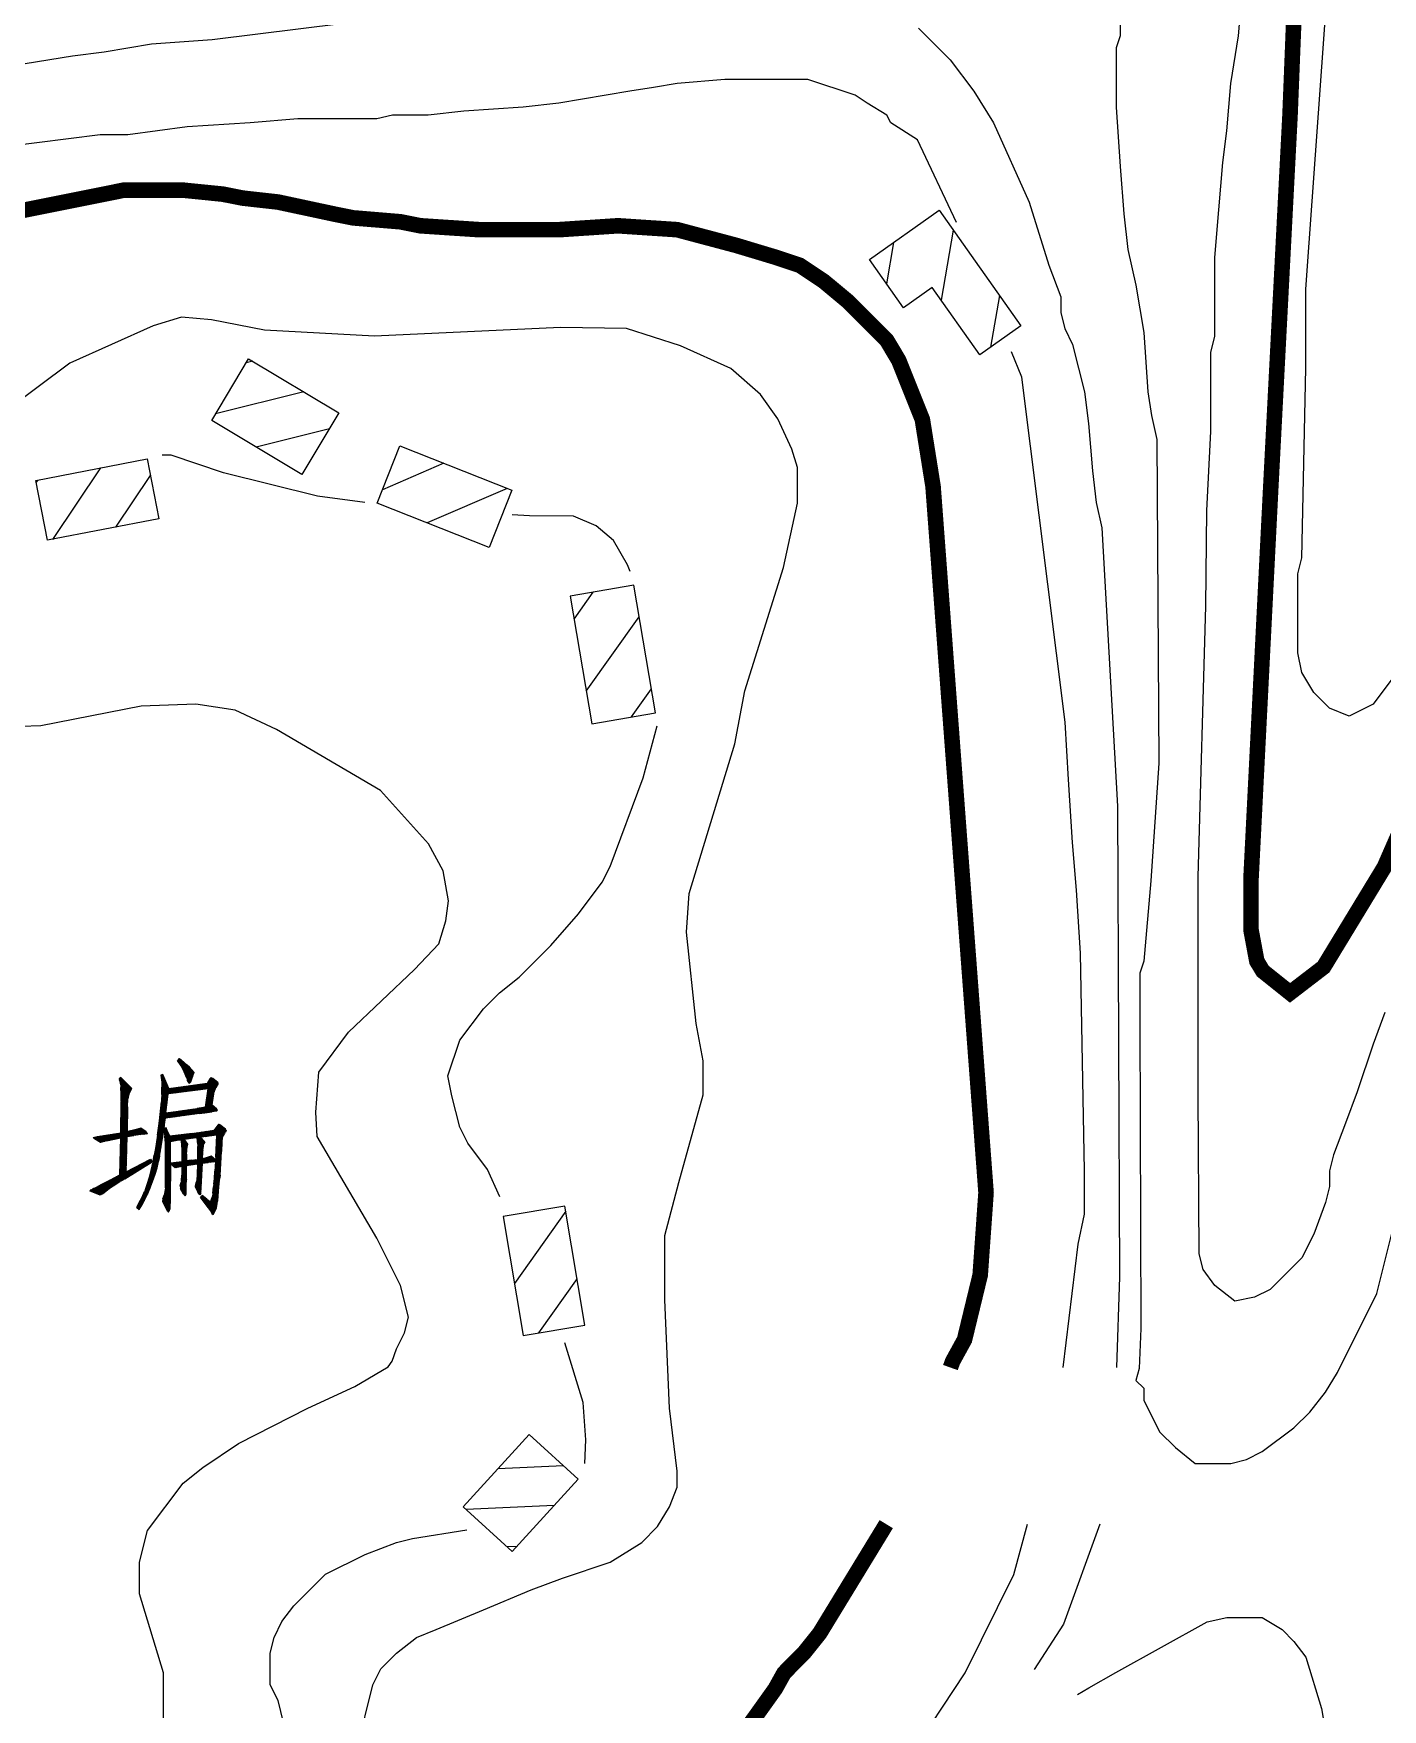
# Model space of a CAD drawing. Extents: x 35515948 to 35520624, y 3302916 to 3308279.
# Drawn here: x 35517574.6 to 35517791.3, y 3306438.7 to 3306707.8 of the extents above; entities that cross this region are included whole.
import ezdxf

# ---------------------------------------------------------------- set-up
doc = ezdxf.new("R2010")
doc.units = 0
doc.header["$LTSCALE"] = 10000
doc.header["$MEASUREMENT"] = 0
doc.layers.get('0').update_dxf_attribs({"linetype": 'CONTINUOUS'})
for name, color, linetype in [('2113', 7, 'CONTINUOUS'), ('8111', 34, 'CONTINUOUS'), ('8112', 34, 'CONTINUOUS')]:
    doc.layers.add(name, color=color, linetype=linetype)

# ---------------------------------------------------------------- blocks, each defined once
blk = doc.blocks.new('A')
at = {"color": 7}
for p, q in [((2.87, 14.27), (3.2, 14.64)), ((3.54, 13.21), (2.87, 14.27)), ((3.2, 14.64), (3.58, 14.32)), ((4.11, 12.08), (3.54, 13.21)), ((4.68, 13.34), (3.58, 14.32)), ((5.12, 12.97), (4.68, 13.34)), ((5.12, 12.97), (5.15, 12.96)), ((5.94, 12.04), (5.15, 12.96)), ((-7.91, 11.02), (-8.2, 10.76)), ((-8.2, 10.76), (-7.92, 9.42)), ((-5.83, 8.95), (-7.91, 11.02)), ((0.09, 11.62), (-0.29, 11.47)), ((-0.29, 11.47), (-0.15, 10.19)), ((-0.15, 10.19), (-0.11, 9.2)), ((1.23, 8.94), (0.09, 11.62)), ((1.23, 8.94), (8.51, 9.93)), ((4.61, 10.87), (4.11, 12.08)), ((4.61, 10.87), (4.76, 10.44)), ((4.88, 10.17), (4.76, 10.44)), ((4.88, 10.17), (5.12, 9.93)), ((5.4, 10.2), (5.89, 11.74)), ((5.94, 12.04), (5.89, 11.74)), ((8.51, 9.93), (9.05, 10.84)), ((9.05, 10.84), (9.26, 11.01)), ((9.26, 11.01), (9.52, 10.84)), ((10.49, 10.05), (9.52, 10.84)), ((10.58, 9.87), (10.13, 9.14)), ((10.58, 9.87), (10.49, 10.05)), ((-7.92, 9.42), (-7.88, 9.12)), ((-7.85, 7.9), (-7.88, 9.12)), ((-7.88, 0.52), (-7.82, 6.38)), ((-7.82, 6.56), (-7.85, 7.9)), ((-7.82, 6.56), (-7.82, 6.38)), ((-6.64, 5.47), (-6.57, 7)), ((-6.4, 7.86), (-6.57, 7)), ((-6.4, 7.86), (-5.83, 8.95)), ((-0.57, 2.78), (-0.21, 6.43)), ((-0.2, 6.6), (-0.21, 6.43)), ((-0.14, 7.81), (-0.2, 6.6)), ((-0.14, 7.81), (-0.11, 9.2)), ((0.66, 4.32), (1.05, 7.91)), ((8.69, 8.9), (1.05, 7.91)), ((8.18, 5.43), (8.69, 8.9)), ((9.55, 7.09), (9.38, 5.83)), ((9.68, 7.91), (9.55, 7.09)), ((9.68, 7.91), (10.13, 9.14)), ((-6.64, 5.47), (-6.7, 0.77)), ((0.46, 2.65), (0.54, 3.3)), ((6.97, 4.2), (0.54, 3.3)), ((0.66, 4.32), (2.08, 4.5)), ((2.08, 4.5), (6.6, 5.16)), ((8.18, 5.43), (6.6, 5.16)), ((6.97, 4.2), (8.04, 4.35)), ((8.04, 4.35), (9.38, 4.53)), ((10.29, 5.04), (9.38, 5.83)), ((10.17, 4.62), (9.38, 4.53)), ((10.37, 4.86), (10.17, 4.62)), ((10.29, 5.04), (10.37, 4.86)), ((-12.31, -0.17), (-7.88, 0.52)), ((-6.7, 0.77), (-6.55, 0.8)), ((-6.7, -0.19), (-5.45, 0.01)), ((-5, 1.17), (-6.55, 0.8)), ((-4.59, 0.13), (-5.45, 0.01)), ((-4.11, 1.43), (-5, 1.17)), ((-2.91, 0.32), (-4.59, 0.13)), ((-3.15, 0.77), (-4.11, 1.43)), ((-3.15, 0.77), (-3.15, 0.77)), ((-2.85, 0.4), (-3.15, 0.77)), ((-2.85, 0.4), (-2.91, 0.32)), ((-0.94, 0.09), (-1.13, -1.2)), ((-0.94, 0.09), (-0.75, 1.41)), ((-0.75, 1.41), (-0.57, 2.78)), ((-0.54, -3.86), (0.24, 0.97)), ((0.24, 0.97), (0.43, -0.07)), ((0.3, 1.39), (0.46, 2.65)), ((0.7, 1.48), (0.3, 1.39)), ((0.88, 0.97), (0.7, 1.48)), ((1.42, -0.11), (0.88, 0.97)), ((5.63, 0.42), (1.42, -0.11)), ((5.63, 0.42), (9.89, 1.07)), ((10.29, 0.12), (8.38, -0.15)), ((9.89, 1.07), (10.53, 1.96)), ((10.1, -4.1), (10.29, 0.12)), ((10.53, 1.96), (10.76, 2.15)), ((10.76, 2.15), (10.88, 2.06)), ((11.97, 1.25), (10.88, 2.06)), ((11.34, -0.41), (11.79, 0.49)), ((12.09, 0.97), (11.97, 1.25)), ((12.09, 0.97), (11.97, 0.67)), ((-13.15, -0.38), (-12.31, -0.17)), ((-12.92, -0.62), (-13.15, -0.38)), ((-11.77, -1.31), (-12.92, -0.62)), ((-10.63, -1.01), (-11.77, -1.31)), ((-10.63, -1.01), (-7.88, -0.41)), ((-8.06, -7.43), (-7.88, -0.41)), ((-6.86, -6.86), (-6.7, -0.19)), ((-1.33, -2.46), (-1.55, -3.68)), ((-1.13, -1.2), (-1.33, -2.46)), ((0.54, -1.41), (0.43, -0.07)), ((0.54, -9.86), (0.54, -1.41)), ((5.81, -0.48), (4.19, -0.72)), ((4.82, -1.62), (4.19, -0.72)), ((4.55, -3.53), (4.67, -2.04)), ((4.67, -2.04), (4.82, -1.62)), ((6.58, -0.39), (5.81, -0.48)), ((6.71, -1.61), (6.58, -0.39)), ((6.71, -1.61), (6.7, -2.05)), ((6.7, -4.49), (6.7, -2.05)), ((8.38, -0.15), (7.23, -0.29)), ((8.06, -1.14), (7.23, -0.29)), ((7.6, -3.07), (7.51, -4.37)), ((7.63, -2.8), (7.6, -3.07)), ((7.63, -2.8), (7.87, -1.51)), ((8.06, -1.14), (7.87, -1.51)), ((10.92, -7.47), (11.16, -2.98)), ((11.24, -1.16), (11.16, -2.98)), ((11.34, -0.41), (11.24, -1.16)), ((11.34, -0.41), (11.34, -0.41)), ((-7.16, -8.2), (-1.97, -4.96)), ((-6.86, -6.86), (-2.28, -4.47)), ((-2.28, -4.47), (-1.97, -4.96)), ((-2.14, -6.58), (-1.83, -5.21)), ((-1.77, -4.87), (-1.83, -5.21)), ((-1.77, -4.87), (-1.55, -3.68)), ((-1.39, -7.28), (-1.03, -6.07)), ((-1.03, -6.07), (-0.74, -4.84)), ((-0.54, -3.86), (-0.74, -4.84)), ((1.51, -11.94), (1.57, -5.4)), ((2.41, -6.11), (1.57, -5.4)), ((3.65, -5.85), (2.41, -6.11)), ((3.65, -5.85), (3.64, -7.52)), ((4.55, -3.53), (4.53, -4.79)), ((5.42, -4.65), (4.53, -4.79)), ((5.78, -5.51), (4.53, -5.7)), ((4.55, -8.29), (4.53, -5.7)), ((5.42, -4.65), (6.7, -4.49)), ((6.66, -5.4), (5.78, -5.51)), ((6.66, -5.4), (6.58, -7.38)), ((7.29, -10.89), (7.57, -5.24)), ((8.08, -4.24), (7.51, -4.37)), ((7.57, -5.24), (8.66, -5.09)), ((9.26, -3.88), (8.08, -4.24)), ((9.26, -5.03), (8.66, -5.09)), ((10.07, -4.58), (9.26, -3.88)), ((10.04, -4.97), (9.26, -5.03)), ((10.04, -4.97), (9.94, -6.71)), ((10.1, -4.1), (10.07, -4.58)), ((-12.51, -9.75), (-11.49, -9.21)), ((-11.49, -9.21), (-10.01, -8.45)), ((-10.11, -10.03), (-9.35, -9.5)), ((-10.01, -8.45), (-8.06, -7.43)), ((-9.35, -9.5), (-8.06, -8.71)), ((-7.69, -8.49), (-8.06, -8.71)), ((-7.69, -8.49), (-7.45, -8.37)), ((-7.16, -8.2), (-7.45, -8.37)), ((-3.25, -10.19), (-2.85, -9.07)), ((-2.85, -9.07), (-2.48, -7.87)), ((-2.48, -7.87), (-2.14, -6.58)), ((-2.26, -9.73), (-1.8, -8.51)), ((-1.8, -8.51), (-1.39, -7.28)), ((3.38, -9.43), (3.59, -8.68)), ((3.38, -9.43), (3.4, -10.07)), ((3.59, -8.55), (3.64, -7.52)), ((3.59, -8.55), (3.59, -8.68)), ((4.49, -11.06), (4.5, -9.3)), ((4.5, -9.3), (4.55, -8.36)), ((4.55, -8.29), (4.55, -8.36)), ((6.24, -9.23), (6.21, -9.65)), ((6.52, -8.48), (6.24, -9.23)), ((6.53, -8.36), (6.52, -8.48)), ((6.58, -7.38), (6.53, -8.36)), ((9.75, -9.17), (9.68, -9.71)), ((9.75, -9.17), (9.85, -8.12)), ((9.85, -8.12), (9.94, -6.71)), ((10.63, -10.44), (10.76, -8.99)), ((10.76, -8.99), (10.87, -7.98)), ((10.92, -7.47), (10.87, -7.98)), ((-13.79, -10.43), (-13.27, -10.12)), ((-13.79, -10.43), (-13.69, -10.55)), ((-11.83, -11.26), (-13.69, -10.55)), ((-13.18, -10.09), (-13.27, -10.12)), ((-13.07, -10.03), (-13.18, -10.09)), ((-13.07, -10.03), (-12.51, -9.75)), ((-11.4, -11), (-11.83, -11.26)), ((-11.4, -11), (-10.38, -10.21)), ((-10.38, -10.21), (-10.11, -10.03)), ((-4.47, -12.82), (-3.87, -11.64)), ((-3.91, -13.15), (-3.28, -11.97)), ((-3.87, -11.64), (-3.41, -10.59)), ((-3.25, -10.19), (-3.41, -10.59)), ((-3.28, -11.97), (-2.77, -10.95)), ((-2.77, -10.95), (-2.26, -9.73)), ((0.06, -12), (0.03, -12.51)), ((0.03, -12.51), (0.24, -12.94)), ((0.06, -12), (0.36, -11.18)), ((0.37, -11.1), (0.36, -11.18)), ((0.54, -9.86), (0.37, -11.1)), ((1.45, -13.9), (1.51, -11.94)), ((4.01, -11.12), (3.4, -10.07)), ((4.01, -11.12), (4.29, -11.42)), ((4.29, -11.42), (4.49, -11.06)), ((6.21, -9.65), (6.72, -10.73)), ((7.09, -11.22), (6.72, -10.73)), ((7.29, -10.89), (7.09, -11.22)), ((7.51, -11.36), (7.21, -11.67)), ((7.91, -12.59), (7.21, -11.67)), ((8.39, -12.04), (7.51, -11.36)), ((8.7, -13.67), (7.91, -12.59)), ((8.39, -12.04), (9.08, -12.54)), ((9.08, -12.54), (9.46, -11.52)), ((9.57, -10.89), (9.46, -11.52)), ((9.57, -10.89), (9.68, -9.71)), ((10.23, -13.65), (10.45, -12.4)), ((10.47, -12.33), (10.45, -12.4)), ((10.47, -12.33), (10.63, -10.44)), ((-4.89, -13.59), (-4.47, -12.82)), ((-4.89, -13.59), (-4.43, -13.99)), ((-4.43, -13.99), (-3.91, -13.15)), ((1.03, -14.38), (0.24, -12.94)), ((1.03, -14.38), (1.15, -14.48)), ((1.15, -14.48), (1.45, -13.9)), ((9.08, -14.2), (8.7, -13.67)), ((9.08, -14.2), (9.38, -14.75)), ((9.38, -14.75), (9.62, -14.95)), ((9.62, -14.95), (10.11, -14.02)), ((10.11, -14.02), (10.23, -13.65))]:
    blk.add_line(p, q, dxfattribs=at)
at = {"ltscale": 0.005}
for p, q in [((2.89, 14.23), (3.25, 14.6)), ((2.97, 14.1), (3.37, 14.5)), ((3.05, 13.98), (3.48, 14.41)), ((3.13, 13.85), (3.59, 14.31)), ((3.21, 13.72), (3.7, 14.21)), ((3.29, 13.59), (3.81, 14.11)), ((3.37, 13.47), (3.92, 14.02)), ((3.45, 13.34), (4.03, 13.92)), ((3.53, 13.21), (4.14, 13.82)), ((3.6, 13.07), (4.25, 13.72)), ((3.67, 12.93), (4.36, 13.62)), ((3.74, 12.8), (4.47, 13.53)), ((3.81, 12.66), (4.58, 13.43)), ((3.88, 12.52), (4.69, 13.33)), ((3.95, 12.38), (4.81, 13.24)), ((4.02, 12.24), (4.92, 13.14)), ((4.09, 12.11), (5.03, 13.05)), ((4.16, 11.96), (5.15, 12.95)), ((4.22, 11.81), (5.25, 12.84)), ((4.28, 11.67), (5.34, 12.73)), ((-8.18, 10.65), (-7.86, 10.97)), ((-8.14, 10.48), (-7.75, 10.87)), ((-8.11, 10.3), (-7.65, 10.76)), ((-8.07, 10.13), (-7.54, 10.66)), ((-8.03, 9.96), (-7.44, 10.56)), ((-8, 9.79), (-7.34, 10.45)), ((-7.96, 9.62), (-7.23, 10.35)), ((-7.92, 9.45), (-7.13, 10.24)), ((-7.9, 9.26), (-7.02, 10.14)), ((-7.88, 9.07), (-6.92, 10.04)), ((-7.88, 8.87), (-6.82, 9.93)), ((-7.87, 8.67), (-6.71, 9.83)), ((-7.86, 8.47), (-6.61, 9.72)), ((-7.86, 8.27), (-6.5, 9.62)), ((-0.29, 11.46), (-0.29, 11.47)), ((-0.27, 11.28), (0.06, 11.61)), ((-0.25, 11.09), (0.15, 11.49)), ((-0.23, 10.9), (0.21, 11.34)), ((-0.21, 10.72), (0.27, 11.2)), ((-0.19, 10.53), (0.33, 11.05)), ((-0.17, 10.34), (0.39, 10.9)), ((-0.15, 10.15), (0.46, 10.76)), ((-0.14, 9.95), (0.52, 10.61)), ((-0.13, 9.75), (0.58, 10.47)), ((-0.13, 9.55), (0.64, 10.32)), ((-0.13, 8.51), (0.95, 9.59)), ((-0.12, 9.35), (0.71, 10.17)), ((-0.12, 9.15), (0.77, 10.03)), ((-0.12, 8.93), (0.83, 9.88)), ((-0.12, 8.72), (0.89, 9.74)), ((4.34, 11.52), (5.44, 12.62)), ((4.4, 11.37), (5.54, 12.51)), ((4.46, 11.23), (5.63, 12.4)), ((4.51, 8.36), (5.69, 9.55)), ((4.52, 11.08), (5.73, 12.29)), ((4.58, 10.93), (5.83, 12.18)), ((4.64, 10.78), (5.92, 12.06)), ((4.7, 10.63), (5.9, 11.84)), ((4.75, 10.48), (5.82, 11.55)), ((4.75, 8.39), (5.93, 9.58)), ((4.81, 10.33), (5.73, 11.24)), ((4.88, 10.18), (5.63, 10.94)), ((4.97, 10.08), (5.53, 10.63)), ((4.99, 8.42), (6.17, 9.61)), ((5.08, 9.97), (5.44, 10.33)), ((5.12, 9.93), (5.4, 10.2)), ((5.22, 8.45), (6.41, 9.64)), ((5.46, 8.48), (6.65, 9.68)), ((5.7, 8.52), (6.9, 9.71)), ((5.94, 8.55), (7.14, 9.74)), ((6.18, 8.58), (7.38, 9.77)), ((6.42, 8.61), (7.62, 9.81)), ((6.66, 8.64), (7.86, 9.84)), ((6.9, 8.67), (8.1, 9.87)), ((7.14, 8.7), (8.34, 9.91)), ((7.37, 8.73), (9.5, 10.85)), ((7.61, 8.76), (9.61, 10.76)), ((7.85, 8.79), (9.73, 10.67)), ((8.09, 8.83), (9.84, 10.58)), ((8.33, 8.86), (9.96, 10.48)), ((8.53, 7.8), (10.57, 9.85)), ((8.56, 8.05), (10.51, 10)), ((8.57, 8.89), (10.07, 10.39)), ((8.6, 8.29), (10.41, 10.11)), ((8.63, 8.54), (10.3, 10.2)), ((8.67, 8.78), (10.19, 10.3)), ((8.72, 10.29), (9.37, 10.94)), ((9.02, 10.8), (9.14, 10.91)), ((-7.85, 8.06), (-6.4, 9.52)), ((-7.85, 7.86), (-6.3, 9.41)), ((-7.84, 7.66), (-6.19, 9.31)), ((-7.84, 7.45), (-6.09, 9.2)), ((-7.84, 7.25), (-5.98, 9.1)), ((-7.84, 5.17), (-6.6, 6.41)), ((-7.83, 7.04), (-5.88, 9)), ((-7.83, 6.84), (-5.95, 8.72)), ((-7.83, 6.01), (-6.51, 7.33)), ((-7.83, 5.8), (-6.56, 7.07)), ((-7.83, 5.59), (-6.58, 6.84)), ((-7.83, 5.38), (-6.59, 6.62)), ((-7.82, 6.64), (-6.18, 8.28)), ((-7.82, 6.43), (-6.41, 7.85)), ((-7.82, 6.22), (-6.46, 7.59)), ((-0.33, 5.18), (0.89, 6.41)), ((-0.31, 5.42), (0.91, 6.64)), ((-0.29, 5.65), (0.94, 6.87)), ((-0.27, 5.88), (0.97, 7.11)), ((-0.24, 6.11), (0.99, 7.34)), ((-0.22, 6.34), (1.02, 7.57)), ((-0.2, 6.56), (1.04, 7.81)), ((-0.19, 6.78), (2.08, 9.05)), ((-0.18, 7), (1.84, 9.02)), ((-0.17, 7.22), (1.6, 8.99)), ((-0.16, 7.44), (1.36, 8.96)), ((-0.15, 7.66), (1.2, 9.01)), ((-0.14, 7.88), (1.14, 9.15)), ((-0.13, 8.3), (1.02, 9.45)), ((-0.13, 8.09), (1.08, 9.3)), ((1.16, 7.93), (2.32, 9.09)), ((1.4, 7.96), (2.56, 9.12)), ((1.64, 7.99), (2.8, 9.15)), ((1.88, 8.02), (3.04, 9.19)), ((2.12, 8.05), (3.28, 9.22)), ((2.36, 8.08), (3.53, 9.25)), ((2.6, 8.11), (3.77, 9.28)), ((2.83, 8.14), (4.01, 9.32)), ((3.07, 8.17), (4.25, 9.35)), ((3.31, 8.21), (4.49, 9.38)), ((3.55, 8.24), (4.73, 9.41)), ((3.79, 8.27), (4.97, 9.45)), ((4.03, 8.3), (5.21, 9.48)), ((4.27, 8.33), (5.45, 9.51)), ((7.01, 4.21), (9.49, 6.69)), ((7.25, 4.24), (9.46, 6.45)), ((8.2, 5.61), (9.53, 6.93)), ((8.24, 5.85), (9.56, 7.18)), ((8.27, 6.1), (9.6, 7.42)), ((8.31, 6.34), (9.64, 7.67)), ((8.35, 6.58), (9.68, 7.92)), ((8.38, 6.83), (9.8, 8.25)), ((8.42, 7.07), (9.92, 8.58)), ((8.45, 7.32), (10.05, 8.91)), ((8.49, 7.56), (10.23, 9.3)), ((-7.87, 2.23), (-6.67, 3.42)), ((-7.87, 2.02), (-6.67, 3.21)), ((-7.86, 3.07), (-6.66, 4.27)), ((-7.86, 2.86), (-6.66, 4.06)), ((-7.86, 2.65), (-6.66, 3.85)), ((-7.86, 2.44), (-6.67, 3.64)), ((-7.85, 4.12), (-6.64, 5.32)), ((-7.85, 3.91), (-6.65, 5.11)), ((-7.85, 3.7), (-6.65, 4.9)), ((-7.85, 3.49), (-6.65, 4.69)), ((-7.85, 3.28), (-6.65, 4.48)), ((-7.84, 4.96), (-6.61, 6.19)), ((-7.84, 4.75), (-6.62, 5.97)), ((-7.84, 4.54), (-6.63, 5.75)), ((-7.84, 4.33), (-6.64, 5.53)), ((-0.65, 2.16), (1.63, 4.44)), ((-0.62, 2.4), (1.39, 4.41)), ((-0.59, 2.64), (1.16, 4.38)), ((-0.56, 2.88), (0.92, 4.35)), ((-0.54, 3.11), (0.68, 4.32)), ((-0.51, 3.34), (0.68, 4.54)), ((-0.49, 3.57), (0.71, 4.77)), ((-0.47, 3.8), (0.74, 5)), ((-0.45, 4.03), (0.76, 5.24)), ((-0.42, 4.26), (0.79, 5.47)), ((-0.4, 4.49), (0.81, 5.71)), ((-0.38, 4.72), (0.84, 5.94)), ((-0.36, 4.95), (0.86, 6.17)), ((0.72, 3.32), (1.87, 4.47)), ((0.96, 3.36), (2.11, 4.51)), ((1.2, 3.39), (2.35, 4.54)), ((1.44, 3.42), (2.59, 4.58)), ((1.68, 3.46), (2.84, 4.61)), ((1.93, 3.49), (3.08, 4.65)), ((2.17, 3.53), (3.32, 4.68)), ((2.41, 3.56), (3.57, 4.72)), ((2.65, 3.59), (3.81, 4.75)), ((2.89, 3.63), (4.05, 4.79)), ((3.14, 3.66), (4.3, 4.82)), ((3.38, 3.7), (4.54, 4.86)), ((3.62, 3.73), (4.78, 4.89)), ((3.86, 3.77), (5.03, 4.93)), ((4.11, 3.8), (5.27, 4.96)), ((4.35, 3.83), (5.51, 5)), ((4.59, 3.87), (5.76, 5.04)), ((4.83, 3.9), (6, 5.07)), ((5.07, 3.94), (6.24, 5.11)), ((5.32, 3.97), (6.49, 5.14)), ((5.56, 4), (6.73, 5.18)), ((5.8, 4.04), (6.99, 5.22)), ((6.04, 4.07), (7.24, 5.27)), ((6.28, 4.11), (7.49, 5.31)), ((6.53, 4.14), (7.74, 5.36)), ((6.77, 4.17), (7.99, 5.4)), ((7.49, 4.27), (9.43, 6.21)), ((7.73, 4.3), (9.4, 5.97)), ((7.97, 4.34), (9.42, 5.79)), ((8.21, 4.37), (9.53, 5.69)), ((8.45, 4.4), (9.64, 5.6)), ((8.69, 4.43), (9.76, 5.5)), ((8.93, 4.47), (9.87, 5.4)), ((9.17, 4.5), (9.98, 5.31)), ((9.41, 4.53), (10.09, 5.21)), ((9.65, 4.56), (10.2, 5.11)), ((9.88, 4.59), (10.3, 5.01)), ((10.12, 4.62), (10.37, 4.86)), ((-12.19, -1.06), (-11.11, 0.02)), ((-12.06, -1.14), (-10.87, 0.06)), ((-11.93, -1.22), (-10.62, 0.1)), ((-11.8, -1.29), (-10.37, 0.13)), ((-11.56, -1.26), (-10.13, 0.17)), ((-11.28, -1.18), (-9.88, 0.21)), ((-11, -1.11), (-9.63, 0.25)), ((-10.71, -1.04), (-9.39, 0.29)), ((-10.44, -0.97), (-9.14, 0.33)), ((-10.18, -0.92), (-8.9, 0.37)), ((-9.91, -0.86), (-8.65, 0.4)), ((-9.64, -0.8), (-8.4, 0.44)), ((-9.37, -0.74), (-8.16, 0.48)), ((-9.11, -0.68), (-7.91, 0.52)), ((-8.84, -0.62), (-6.69, 1.53)), ((-8.57, -0.56), (-6.69, 1.32)), ((-8.31, -0.5), (-6.7, 1.11)), ((-8.04, -0.44), (-6.7, 0.9)), ((-7.91, -1.35), (-5.51, 1.04)), ((-7.9, -1.14), (-5.79, 0.98)), ((-7.9, -0.92), (-6.06, 0.91)), ((-7.89, -0.71), (-6.33, 0.85)), ((-7.88, 1.18), (-6.68, 2.37)), ((-7.88, 0.97), (-6.68, 2.16)), ((-7.88, 0.76), (-6.69, 1.95)), ((-7.88, 0.55), (-6.69, 1.74)), ((-7.88, -0.5), (-6.6, 0.79)), ((-7.87, 1.81), (-6.67, 3)), ((-7.87, 1.6), (-6.68, 2.79)), ((-7.87, 1.39), (-6.68, 2.58)), ((-6.51, -0.16), (-5.24, 1.11)), ((-6.26, -0.12), (-4.96, 1.18)), ((-6.01, -0.08), (-4.67, 1.27)), ((-5.77, -0.04), (-4.37, 1.35)), ((-5.52, 0), (-4.1, 1.42)), ((-5.27, 0.04), (-3.97, 1.34)), ((-5.03, 0.07), (-3.85, 1.25)), ((-4.79, 0.1), (-3.73, 1.17)), ((-4.55, 0.13), (-3.6, 1.08)), ((-4.32, 0.16), (-3.48, 1)), ((-4.08, 0.19), (-3.35, 0.92)), ((-3.85, 0.21), (-3.23, 0.83)), ((-3.61, 0.24), (-3.12, 0.74)), ((-3.38, 0.27), (-3.02, 0.62)), ((-3.14, 0.29), (-2.93, 0.51)), ((-2.91, 0.32), (-2.91, 0.32)), ((-1.1, -0.99), (0.12, 0.23)), ((-1.06, -0.74), (0.16, 0.48)), ((-1.02, -0.5), (0.2, 0.73)), ((-0.99, -0.25), (0.71, 1.44)), ((-0.95, -0.01), (0.49, 1.43)), ((-0.92, 0.23), (0.31, 1.46)), ((-0.88, 0.48), (0.34, 1.7)), ((-0.85, 0.72), (0.37, 1.94)), ((-0.81, 0.96), (0.4, 2.17)), ((-0.78, 1.2), (0.43, 2.41)), ((-0.74, 1.45), (0.46, 2.65)), ((-0.71, 1.69), (0.49, 2.89)), ((-0.68, 1.93), (0.52, 3.12)), ((0.27, 0.8), (0.76, 1.29)), ((0.31, 0.62), (0.82, 1.14)), ((0.34, 0.45), (0.87, 0.98)), ((0.37, 0.27), (0.94, 0.84)), ((0.4, 0.1), (1.01, 0.7)), ((0.43, -0.08), (1.08, 0.57)), ((0.45, -0.27), (1.15, 0.43)), ((0.47, -0.46), (1.22, 0.29)), ((0.48, -0.66), (1.29, 0.15)), ((0.5, -0.85), (1.36, 0.01)), ((0.54, -1.84), (2.39, 0.01)), ((1.51, -1.08), (2.63, 0.04)), ((1.76, -1.04), (2.87, 0.07)), ((2.01, -1), (3.11, 0.1)), ((2.26, -0.96), (3.35, 0.13)), ((2.5, -0.92), (3.59, 0.16)), ((2.75, -0.88), (3.82, 0.19)), ((2.99, -0.85), (4.06, 0.22)), ((3.23, -0.82), (4.3, 0.25)), ((3.47, -0.79), (4.54, 0.28)), ((3.55, -0.92), (4.78, 0.31)), ((3.56, -1.11), (5.02, 0.34)), ((3.58, -1.3), (5.25, 0.37)), ((4.4, -0.69), (5.49, 0.4)), ((4.64, -0.66), (5.73, 0.44)), ((4.88, -0.62), (5.98, 0.47)), ((5.13, -0.59), (6.22, 0.51)), ((5.37, -0.55), (6.47, 0.55)), ((5.62, -0.51), (6.71, 0.59)), ((5.86, -0.48), (6.96, 0.62)), ((6.1, -0.45), (7.2, 0.66)), ((6.33, -0.42), (7.45, 0.7)), ((6.57, -0.39), (7.69, 0.73)), ((6.6, -0.57), (7.94, 0.77)), ((6.62, -0.76), (8.18, 0.81)), ((7.3, -0.29), (8.43, 0.84)), ((7.54, -0.26), (8.67, 0.88)), ((7.77, -0.23), (8.92, 0.92)), ((8.01, -0.2), (9.16, 0.96)), ((8.25, -0.17), (9.41, 0.99)), ((8.49, -0.13), (9.65, 1.03)), ((8.73, -0.1), (10.89, 2.05)), ((8.98, -0.06), (11.01, 1.96)), ((9.22, -0.03), (11.12, 1.88)), ((9.46, 0.01), (11.24, 1.79)), ((9.7, 0.04), (11.36, 1.7)), ((9.95, 0.08), (11.48, 1.61)), ((10.19, 0.11), (11.6, 1.52)), ((10.22, -1.31), (11.55, 0.01)), ((10.23, -1.1), (11.76, 0.43)), ((10.24, -0.88), (12.09, 0.97)), ((10.25, -0.66), (12.03, 1.11)), ((10.26, -0.44), (11.96, 1.25)), ((10.27, -0.23), (11.84, 1.34)), ((10.28, -0.01), (11.72, 1.43)), ((10.38, 1.76), (10.77, 2.15)), ((11.79, 0.49), (11.97, 0.67)), ((-13.06, -0.47), (-12.91, -0.32)), ((-12.96, -0.58), (-12.63, -0.25)), ((-12.84, -0.67), (-12.35, -0.18)), ((-12.71, -0.75), (-12.1, -0.14)), ((-12.58, -0.82), (-11.85, -0.1)), ((-12.45, -0.9), (-11.61, -0.06)), ((-12.32, -0.98), (-11.36, -0.02)), ((-7.98, -4.12), (-6.76, -2.91)), ((-7.98, -4.34), (-6.77, -3.12)), ((-7.97, -3.7), (-6.76, -2.49)), ((-7.97, -3.91), (-6.76, -2.7)), ((-7.96, -3.27), (-6.75, -2.06)), ((-7.96, -3.48), (-6.75, -2.27)), ((-7.95, -3.06), (-6.74, -1.85)), ((-7.94, -2.63), (-6.73, -1.42)), ((-7.94, -2.84), (-6.74, -1.63)), ((-7.93, -2.2), (-6.72, -0.99)), ((-7.93, -2.42), (-6.73, -1.21)), ((-7.92, -1.78), (-6.71, -0.57)), ((-7.92, -1.99), (-6.72, -0.78)), ((-7.91, -1.56), (-6.71, -0.36)), ((-1.65, -4.25), (-0.4, -3)), ((-1.61, -3.99), (-0.36, -2.75)), ((-1.56, -3.73), (-0.32, -2.5)), ((-1.51, -3.48), (-0.28, -2.25)), ((-1.47, -3.23), (-0.24, -2)), ((-1.42, -2.98), (-0.2, -1.75)), ((-1.38, -2.72), (-0.16, -1.51)), ((-1.33, -2.47), (-0.12, -1.26)), ((-1.29, -2.22), (-0.08, -1.01)), ((-1.25, -1.97), (-0.04, -0.76)), ((-1.21, -1.73), (0, -0.51)), ((-1.17, -1.48), (0.04, -0.26)), ((-1.13, -1.23), (0.08, -0.02)), ((0.51, -1.04), (1.44, -0.11)), ((0.53, -1.23), (1.68, -0.08)), ((0.54, -1.64), (2.16, -0.02)), ((0.54, -1.43), (1.92, -0.05)), ((0.54, -2.05), (1.51, -1.09)), ((0.54, -2.26), (1.51, -1.29)), ((0.54, -2.47), (1.51, -1.5)), ((0.54, -2.68), (1.51, -1.7)), ((0.54, -2.88), (1.51, -1.91)), ((0.54, -3.09), (1.52, -2.12)), ((0.54, -3.3), (1.52, -2.32)), ((0.54, -3.51), (1.52, -2.53)), ((0.54, -3.72), (1.52, -2.74)), ((0.54, -3.92), (1.52, -2.94)), ((0.54, -4.13), (1.53, -3.15)), ((3.59, -1.5), (4.26, -0.83)), ((3.61, -1.69), (4.35, -0.95)), ((3.62, -1.88), (4.44, -1.07)), ((3.64, -2.08), (4.52, -1.19)), ((3.64, -2.28), (4.61, -1.31)), ((3.65, -2.48), (4.69, -1.43)), ((3.65, -2.68), (4.78, -1.56)), ((3.65, -2.89), (4.76, -1.78)), ((3.65, -3.1), (4.66, -2.09)), ((3.65, -3.31), (4.65, -2.31)), ((3.65, -3.51), (4.63, -2.54)), ((3.65, -3.72), (4.61, -2.77)), ((3.65, -3.93), (4.59, -2.99)), ((6.64, -0.95), (7.26, -0.32)), ((6.66, -1.14), (7.36, -0.43)), ((6.68, -1.32), (7.47, -0.53)), ((6.7, -1.51), (7.57, -0.64)), ((6.7, -1.93), (7.77, -0.85)), ((6.7, -2.14), (7.88, -0.96)), ((6.7, -2.34), (7.98, -1.06)), ((6.7, -2.55), (8, -1.25)), ((6.7, -2.76), (7.85, -1.61)), ((6.7, -2.97), (7.8, -1.87)), ((6.7, -3.18), (7.75, -2.12)), ((6.7, -3.38), (7.7, -2.38)), ((6.7, -3.59), (7.66, -2.63)), ((6.7, -3.8), (7.62, -2.88)), ((6.7, -4.01), (7.6, -3.1)), ((6.71, -1.71), (7.67, -0.75)), ((10.09, -4.15), (11.15, -3.09)), ((10.1, -3.93), (11.16, -2.87)), ((10.11, -3.71), (11.17, -2.65)), ((10.12, -3.49), (11.18, -2.43)), ((10.13, -3.28), (11.19, -2.22)), ((10.14, -3.06), (11.2, -2)), ((10.15, -2.84), (11.21, -1.78)), ((10.16, -2.62), (11.22, -1.56)), ((10.17, -2.4), (11.23, -1.34)), ((10.18, -2.19), (11.25, -1.12)), ((10.19, -1.97), (11.28, -0.88)), ((10.2, -1.75), (11.31, -0.65)), ((10.21, -1.53), (11.34, -0.4)), ((-11.72, -11.19), (-6.84, -6.32)), ((-8.4, -8.92), (-5.79, -6.3)), ((-8.06, -7.32), (-6.84, -6.11)), ((-8.05, -6.9), (-6.83, -5.68)), ((-8.05, -7.11), (-6.83, -5.89)), ((-8.04, -6.47), (-6.82, -5.25)), ((-8.04, -6.68), (-6.82, -5.47)), ((-8.03, -6.04), (-6.81, -4.83)), ((-8.03, -6.26), (-6.81, -5.04)), ((-8.02, -5.62), (-6.8, -4.4)), ((-8.02, -5.83), (-6.8, -4.61)), ((-8.01, -5.4), (-6.79, -4.19)), ((-8, -4.98), (-6.78, -3.76)), ((-8, -5.19), (-6.79, -3.98)), ((-7.99, -4.55), (-6.77, -3.34)), ((-7.99, -4.76), (-6.78, -3.55)), ((-7.88, -8.61), (-5.36, -6.08)), ((-7.43, -8.36), (-4.92, -5.85)), ((-6.9, -8.04), (-4.49, -5.63)), ((-6.35, -7.69), (-4.05, -5.4)), ((-5.79, -7.35), (-3.62, -5.17)), ((-5.24, -7), (-3.19, -4.95)), ((-4.69, -6.66), (-2.75, -4.72)), ((-4.14, -6.32), (-2.32, -4.5)), ((-3.59, -5.97), (-2.2, -4.59)), ((-3.04, -5.63), (-2.12, -4.72)), ((-2.48, -5.29), (-2.04, -4.84)), ((-2.37, -7.46), (-1.06, -6.15)), ((-2.3, -7.18), (-0.98, -5.87)), ((-2.23, -6.9), (-0.92, -5.59)), ((-2.15, -6.62), (-0.85, -5.32)), ((-2.09, -6.35), (-0.78, -5.04)), ((-2.03, -6.08), (-0.72, -4.77)), ((-1.97, -5.81), (-0.67, -4.51)), ((-1.91, -5.54), (-0.62, -4.25)), ((-1.85, -5.27), (-0.57, -4)), ((-1.8, -5.02), (-0.53, -3.74)), ((-1.75, -4.76), (-0.48, -3.49)), ((-1.7, -4.5), (-0.44, -3.25)), ((0.54, -4.34), (1.53, -3.35)), ((0.54, -4.55), (1.53, -3.56)), ((0.54, -4.76), (1.53, -3.77)), ((0.54, -4.96), (1.53, -3.97)), ((0.54, -5.17), (1.53, -4.18)), ((0.54, -5.38), (1.54, -4.39)), ((0.54, -5.59), (1.54, -4.59)), ((0.54, -5.8), (1.54, -4.8)), ((0.54, -6), (1.54, -5)), ((0.54, -6.42), (1.78, -5.18)), ((0.54, -6.21), (1.54, -5.21)), ((0.54, -6.63), (1.57, -5.6)), ((0.54, -6.84), (1.56, -5.81)), ((0.54, -7.04), (1.56, -6.02)), ((0.54, -7.25), (1.56, -6.23)), ((1.68, -5.49), (2.02, -5.15)), ((1.79, -5.59), (2.26, -5.12)), ((1.9, -5.68), (2.49, -5.09)), ((2.02, -5.78), (2.73, -5.06)), ((2.13, -5.87), (2.97, -5.03)), ((2.24, -5.97), (3.21, -5)), ((2.35, -6.06), (3.44, -4.97)), ((2.54, -6.09), (4.54, -4.09)), ((2.8, -6.03), (4.53, -4.3)), ((3.06, -5.98), (4.53, -4.51)), ((3.33, -5.92), (4.53, -4.72)), ((3.59, -5.87), (4.69, -4.76)), ((3.65, -4.14), (4.57, -3.22)), ((3.65, -4.35), (4.56, -3.45)), ((3.65, -4.55), (4.55, -3.66)), ((3.65, -4.76), (4.54, -3.87)), ((3.65, -6.43), (5.43, -4.65)), ((3.65, -6.22), (5.19, -4.68)), ((3.65, -6.01), (4.94, -4.72)), ((3.65, -6.64), (4.53, -5.76)), ((3.65, -6.85), (4.53, -5.97)), ((3.65, -7.06), (4.53, -6.17)), ((4.6, -5.69), (5.67, -4.62)), ((4.85, -5.65), (5.91, -4.59)), ((5.09, -5.61), (6.14, -4.56)), ((5.34, -5.57), (6.38, -4.53)), ((5.58, -5.54), (6.62, -4.5)), ((5.83, -5.5), (7.55, -3.78)), ((6.06, -5.47), (7.53, -4)), ((6.3, -5.44), (7.52, -4.23)), ((6.54, -5.41), (7.6, -4.35)), ((6.58, -7.24), (7.52, -6.31)), ((6.59, -7.02), (7.53, -6.09)), ((6.6, -6.81), (7.54, -5.87)), ((6.61, -6.59), (7.55, -5.65)), ((6.62, -6.37), (7.56, -5.43)), ((6.63, -6.16), (8.74, -4.04)), ((6.64, -5.94), (8.44, -4.13)), ((6.65, -5.72), (8.15, -4.22)), ((6.66, -5.5), (7.87, -4.29)), ((6.7, -4.22), (7.58, -3.33)), ((6.7, -4.42), (7.57, -3.55)), ((7.78, -5.21), (9.04, -3.95)), ((8.02, -5.18), (9.29, -3.91)), ((8.26, -5.15), (9.4, -4.01)), ((8.5, -5.11), (9.52, -4.1)), ((8.74, -5.08), (9.63, -4.2)), ((8.97, -5.06), (9.74, -4.29)), ((9.21, -5.03), (9.85, -4.39)), ((9.43, -5.02), (9.96, -4.48)), ((9.66, -5), (11.13, -3.53)), ((9.88, -4.98), (11.12, -3.75)), ((9.9, -7.25), (10.99, -6.16)), ((9.92, -7.02), (11, -5.94)), ((9.93, -6.8), (11.01, -5.72)), ((9.95, -6.58), (11.02, -5.5)), ((9.96, -6.36), (11.03, -5.28)), ((9.97, -6.14), (11.05, -5.07)), ((9.98, -5.92), (11.06, -4.85)), ((10, -5.7), (11.07, -4.63)), ((10.01, -5.48), (11.08, -4.41)), ((10.02, -5.26), (11.09, -4.19)), ((10.03, -5.04), (11.1, -3.97)), ((10.08, -4.37), (11.14, -3.31)), ((-13.15, -10.75), (-11.74, -9.34)), ((-13, -10.81), (-11.31, -9.12)), ((-12.85, -10.87), (-10.88, -8.9)), ((-12.7, -10.93), (-10.45, -8.67)), ((-12.55, -10.98), (-10.02, -8.45)), ((-12.4, -11.04), (-9.58, -8.23)), ((-12.25, -11.1), (-9.15, -8)), ((-12.1, -11.16), (-8.72, -7.77)), ((-11.95, -11.22), (-8.28, -7.55)), ((-11.04, -10.72), (-6.85, -6.53)), ((-10.21, -10.1), (-6.85, -6.74)), ((-9.51, -9.61), (-6.66, -6.76)), ((-8.94, -9.25), (-6.22, -6.53)), ((-3.4, -10.57), (-2.08, -9.25)), ((-3.26, -10.23), (-1.95, -8.91)), ((-3.14, -9.9), (-1.82, -8.57)), ((-3.03, -9.57), (-1.71, -8.26)), ((-2.91, -9.25), (-1.61, -7.95)), ((-2.8, -8.93), (-1.51, -7.64)), ((-2.71, -8.63), (-1.41, -7.33)), ((-2.62, -8.33), (-1.32, -7.03)), ((-2.53, -8.03), (-1.23, -6.73)), ((-2.44, -7.74), (-1.14, -6.44)), ((0.46, -10.45), (1.53, -9.38)), ((0.49, -10.21), (1.53, -9.17)), ((0.53, -9.97), (1.53, -8.96)), ((0.54, -7.46), (1.56, -6.44)), ((0.54, -7.67), (1.56, -6.65)), ((0.54, -7.88), (1.55, -6.86)), ((0.54, -8.08), (1.55, -7.07)), ((0.54, -8.29), (1.55, -7.28)), ((0.54, -8.5), (1.55, -7.49)), ((0.54, -8.71), (1.55, -7.7)), ((0.54, -8.92), (1.54, -7.91)), ((0.54, -9.12), (1.54, -8.12)), ((0.54, -9.33), (1.54, -8.33)), ((0.54, -9.54), (1.54, -8.54)), ((0.54, -9.75), (1.54, -8.75)), ((3.39, -9.39), (4.55, -8.24)), ((3.39, -9.61), (4.54, -8.45)), ((3.39, -9.81), (4.53, -8.67)), ((3.4, -10.01), (4.52, -8.89)), ((3.45, -10.16), (4.51, -9.1)), ((3.47, -9.1), (4.55, -8.03)), ((3.53, -10.29), (4.5, -9.32)), ((3.56, -8.81), (4.54, -7.82)), ((3.59, -8.57), (4.54, -7.62)), ((3.6, -8.35), (4.54, -7.41)), ((3.61, -8.13), (4.54, -7.21)), ((3.62, -7.91), (4.54, -7)), ((3.63, -7.69), (4.54, -6.79)), ((3.64, -7.27), (4.53, -6.38)), ((3.64, -7.48), (4.53, -6.59)), ((6.22, -9.47), (7.42, -8.28)), ((6.22, -9.68), (7.41, -8.49)), ((6.24, -9.25), (7.43, -8.06)), ((6.29, -9.82), (7.4, -8.71)), ((6.35, -8.93), (7.44, -7.84)), ((6.36, -9.96), (7.39, -8.93)), ((6.42, -10.1), (7.38, -9.15)), ((6.47, -8.6), (7.45, -7.62)), ((6.49, -10.25), (7.37, -9.37)), ((6.53, -8.33), (7.46, -7.4)), ((6.54, -8.11), (7.47, -7.18)), ((6.55, -7.9), (7.48, -6.96)), ((6.56, -7.68), (7.49, -6.75)), ((6.57, -7.46), (7.5, -6.53)), ((9.61, -10.45), (10.73, -9.33)), ((9.63, -10.22), (10.75, -9.1)), ((9.65, -10), (10.78, -8.87)), ((9.67, -9.77), (10.8, -8.64)), ((9.7, -9.53), (10.83, -8.41)), ((9.73, -9.29), (10.85, -8.17)), ((9.76, -9.06), (10.87, -7.94)), ((9.78, -8.83), (10.9, -7.71)), ((9.8, -8.6), (10.92, -7.48)), ((9.82, -8.37), (10.93, -7.26)), ((9.84, -8.14), (10.94, -7.04)), ((9.86, -7.92), (10.95, -6.82)), ((9.87, -7.69), (10.97, -6.6)), ((9.89, -7.47), (10.98, -6.38)), ((-13.73, -10.5), (-13.46, -10.23)), ((-13.6, -10.58), (-13.04, -10.02)), ((-13.45, -10.64), (-12.61, -9.8)), ((-13.3, -10.7), (-12.18, -9.57)), ((-4.82, -13.65), (-3.43, -12.27)), ((-4.79, -13.41), (-3.21, -11.83)), ((-4.55, -12.96), (-3.01, -11.43)), ((-4.32, -12.53), (-2.81, -11.02)), ((-4.11, -12.11), (-2.65, -10.65)), ((-3.9, -11.69), (-2.5, -10.29)), ((-3.73, -11.31), (-2.35, -9.93)), ((-3.56, -10.94), (-2.21, -9.58)), ((0.04, -12.33), (1.52, -10.85)), ((0.04, -12.53), (1.52, -11.06)), ((0.06, -12.1), (1.52, -10.64)), ((0.11, -12.67), (1.51, -11.27)), ((0.13, -11.83), (1.52, -10.43)), ((0.18, -12.81), (1.51, -11.48)), ((0.25, -11.5), (1.52, -10.22)), ((0.25, -12.95), (1.51, -11.69)), ((0.32, -13.08), (1.51, -11.9)), ((0.36, -11.17), (1.52, -10.01)), ((0.4, -10.93), (1.53, -9.8)), ((0.4, -13.22), (1.5, -12.11)), ((0.43, -10.69), (1.53, -9.59)), ((0.47, -13.35), (1.5, -12.33)), ((0.54, -13.49), (1.49, -12.54)), ((3.61, -10.43), (4.5, -9.53)), ((3.68, -10.56), (4.5, -9.74)), ((3.76, -10.69), (4.5, -9.95)), ((3.84, -10.82), (4.5, -10.16)), ((3.91, -10.95), (4.49, -10.37)), ((3.99, -11.08), (4.49, -10.58)), ((4.08, -11.2), (4.49, -10.79)), ((4.18, -11.31), (4.49, -11)), ((4.28, -11.42), (4.3, -11.39)), ((6.56, -10.39), (7.36, -9.59)), ((6.62, -10.53), (7.35, -9.81)), ((6.69, -10.67), (7.33, -10.03)), ((6.77, -10.8), (7.32, -10.24)), ((6.86, -10.92), (7.31, -10.46)), ((6.95, -11.03), (7.3, -10.68)), ((7.04, -11.15), (7.27, -10.92)), ((7.27, -11.75), (7.59, -11.43)), ((7.36, -11.87), (7.71, -11.52)), ((7.45, -11.99), (7.83, -11.61)), ((7.54, -12.11), (7.95, -11.7)), ((7.63, -12.22), (8.06, -11.79)), ((7.72, -12.34), (8.18, -11.88)), ((7.81, -12.46), (8.3, -11.97)), ((7.9, -12.58), (8.42, -12.06)), ((7.99, -12.7), (8.54, -12.15)), ((8.08, -12.82), (8.66, -12.24)), ((8.17, -12.94), (8.78, -12.32)), ((8.25, -13.06), (8.9, -12.41)), ((8.34, -13.18), (9.02, -12.5)), ((8.43, -13.3), (10.57, -11.16)), ((8.52, -13.42), (10.55, -11.39)), ((8.61, -13.54), (10.53, -11.61)), ((8.69, -13.66), (10.51, -11.84)), ((8.78, -13.78), (10.49, -12.07)), ((8.87, -13.9), (10.47, -12.3)), ((8.95, -14.02), (10.43, -12.55)), ((9.15, -12.37), (10.59, -10.93)), ((9.27, -12.04), (10.61, -10.7)), ((9.39, -11.71), (10.63, -10.47)), ((9.48, -11.41), (10.65, -10.24)), ((9.52, -11.16), (10.67, -10.02)), ((9.57, -10.91), (10.69, -9.79)), ((9.59, -10.68), (10.71, -9.56)), ((-4.71, -13.75), (-3.67, -12.71)), ((-4.6, -13.85), (-3.92, -13.16)), ((-4.49, -13.94), (-4.27, -13.72)), ((0.62, -13.62), (1.48, -12.76)), ((0.69, -13.76), (1.48, -12.97)), ((0.76, -13.89), (1.47, -13.19)), ((0.84, -14.03), (1.46, -13.4)), ((0.91, -14.16), (1.46, -13.62)), ((0.98, -14.3), (1.45, -13.83)), ((1.07, -14.42), (1.3, -14.19)), ((9.04, -14.14), (10.38, -12.8)), ((9.12, -14.27), (10.34, -13.06)), ((9.19, -14.41), (10.29, -13.31)), ((9.27, -14.54), (10.24, -13.56)), ((9.34, -14.68), (10.16, -13.85)), ((9.43, -14.79), (10.01, -14.22)), ((9.54, -14.89), (9.78, -14.66))]:
    blk.add_line(p, q, dxfattribs=at)
at = {"color": 7}
blk.add_lwpolyline([(3.65, -2.5), (3.65, -4.95), (1.54, -5.21), (1.51, -1.08), (2.77, -0.88), (3.54, -0.78), (3.63, -1.98)], close=True, dxfattribs=at)

msp = doc.modelspace()

# ---------------------------------------------------------------- linework, layer by layer
at = {"layer": '2113', "linetype": 'Continuous', "ltscale": 0.005}
for p, q in [((35517722.33, 3306676.29), (35517720.38, 3306665.03)), ((35517712.76, 3306674.3), (35517711.61, 3306667.65)), ((35517729.74, 3306665.79), (35517728.3, 3306657.45)), ((35517609.8, 3306655.21), (35517608.76, 3306654.95)), ((35517618, 3306650.3), (35517603.85, 3306646.75)), ((35517622.12, 3306644.37), (35517610.34, 3306641.41)), ((35517640.51, 3306638.83), (35517630.66, 3306634.57)), ((35517575.26, 3306636.13), (35517575.01, 3306635.77)), ((35517585.37, 3306638.09), (35517577.62, 3306626.61)), ((35517593.35, 3306636.89), (35517587.74, 3306628.57)), ((35517650.68, 3306634.8), (35517637.82, 3306629.24)), ((35517661.42, 3306613.82), (35517664.48, 3306618.12)), ((35517663.39, 3306602.23), (35517671.87, 3306614.18)), ((35517670.64, 3306598.09), (35517673.84, 3306602.59)), ((35517660.09, 3306518.71), (35517651.84, 3306507.12)), ((35517661.91, 3306507.9), (35517655.69, 3306499.16)), ((35517659.75, 3306477.82), (35517649.16, 3306477.33)), ((35517658.24, 3306471.45), (35517644.1, 3306470.79)), ((35517652.24, 3306464.87), (35517650.68, 3306464.8))]:
    msp.add_line(p, q, dxfattribs=at)
for points in [[(35517733.19, 3306660.9), (35517726.59, 3306656.24), (35517718.95, 3306667.06), (35517714.33, 3306663.79), (35517708.86, 3306671.55), (35517720.08, 3306679.47)], [(35517623.65, 3306646.92), (35517617.71, 3306637), (35517603.21, 3306645.68), (35517609.15, 3306655.6)], [(35517651.42, 3306634.51), (35517647.77, 3306625.3), (35517629.81, 3306632.41), (35517633.46, 3306641.63)], [(35517592.84, 3306639.54), (35517594.7, 3306629.93), (35517576.82, 3306626.46), (35517574.95, 3306636.07)], [(35517664.27, 3306597.01), (35517674.49, 3306598.74), (35517671.02, 3306619.23), (35517660.8, 3306617.5)], [(35517653.25, 3306498.75), (35517663.17, 3306500.42), (35517659.96, 3306519.52), (35517650.04, 3306517.85)], [(35517643.61, 3306471.24), (35517651.5, 3306464.06), (35517662.09, 3306475.69), (35517654.2, 3306482.87)]]:
    msp.add_lwpolyline(points, close=True, dxfattribs=at)
at = {"layer": '8111', "linetype": 'Continuous', "ltscale": 0.005, "flags": 128}
for points, elevation in [([(35517793.57, 3306605.22), (35517789.76, 3306600.14), (35517785.95, 3306598.23), (35517782.78, 3306599.5), (35517780.24, 3306602.04), (35517778.33, 3306605.22), (35517777.7, 3306608.39), (35517777.7, 3306621.09), (35517778.33, 3306623.63), (35517778.97, 3306654.11), (35517778.97, 3306659.19), (35517778.97, 3306666.81), (35517783.59, 3306730.82)], 455), ([(35517458.23, 3306709.77), (35517465.85, 3306704.99), (35517486.33, 3306685.2), (35517493.45, 3306679.73), (35517497.02, 3306679.51), (35517499.56, 3306679.51), (35517504.65, 3306680.78), (35517509.73, 3306682.69), (35517524.97, 3306689.04), (35517532.59, 3306692.21), (35517540.21, 3306694.75), (35517542.75, 3306696.02), (35517563.07, 3306701.1), (35517573.23, 3306703.01), (35517580.85, 3306704.28), (35517585.93, 3306704.91), (35517593.55, 3306706.18), (35517603.28, 3306706.89), (35517666.33, 3306714.76)], 435), ([(35517716.74, 3306708.72), (35517721.82, 3306703.64), (35517725.63, 3306698.56), (35517728.8, 3306693.48), (35517734.52, 3306680.78), (35517737.69, 3306670.62), (35517739.6, 3306665.54), (35517739.6, 3306663), (35517740.23, 3306660.46), (35517741.5, 3306657.92), (35517743.41, 3306650.3), (35517744.04, 3306645.22), (35517744.68, 3306637.6), (35517745.31, 3306632.52), (35517746.2, 3306628.48), (35517748.72, 3306583.75), (35517749.04, 3306508.16), (35517748.58, 3306493.61)], 435), ([(35517745.88, 3306468.46), (35517740.05, 3306452.4), (35517735.31, 3306445.13)], 435), ([(35517742.29, 3306441.08), (35517744.13, 3306442.16), (35517748.43, 3306444.64), (35517763.14, 3306452.78), (35517766.27, 3306453.45), (35517768.81, 3306453.45), (35517771.98, 3306453.45), (35517775.16, 3306451.55), (35517777.06, 3306449.64), (35517778.97, 3306447.1), (35517781.51, 3306438.85), (35517782.14, 3306435.04), (35517782.78, 3306427.42), (35517782.14, 3306421.7), (35517781.51, 3306415.99), (35517780.87, 3306412.18), (35517780.45, 3306406.46), (35517773.51, 3306378.11), (35517769.42, 3306364.25), (35517760.59, 3306346.93), (35517757.38, 3306341.69), (35517754.97, 3306337.83), (35517739.26, 3306312.92)], 440)]:
    msp.add_lwpolyline(points, dxfattribs=dict(at, elevation=elevation))
at = {"layer": '8111', "linetype": 'Continuous', "ltscale": 0.005}
for points, elevation in [([(35517749.12, 3306716.98), (35517749.12, 3306707.45), (35517748.49, 3306705.55), (35517748.49, 3306699.83), (35517748.49, 3306696.02), (35517749.12, 3306686.5), (35517749.76, 3306678.88), (35517750.39, 3306673.16), (35517751.66, 3306667.45), (35517752.3, 3306663.64), (35517752.93, 3306659.83), (35517753.57, 3306650.3), (35517754.2, 3306646.49), (35517755.03, 3306642.65), (35517755.34, 3306590.68), (35517754.08, 3306571.78), (35517752.93, 3306558.86), (35517752.3, 3306556.96), (35517752.3, 3306549.34), (35517752.46, 3306499.88), (35517752.2, 3306493.46), (35517751.66, 3306491.55), (35517752.93, 3306490.28), (35517752.93, 3306488.38), (35517755.47, 3306483.3), (35517758.01, 3306480.76), (35517761.19, 3306478.22), (35517766.9, 3306478.22), (35517769.44, 3306478.85), (35517771.98, 3306480.12), (35517777.06, 3306483.93), (35517779.6, 3306486.47), (35517782.14, 3306489.65), (35517784.05, 3306492.82), (35517790.4, 3306505.52), (35517794.84, 3306523.3)], 440), ([(35517791.67, 3306550.61), (35517789.76, 3306545.53), (35517787.22, 3306537.91), (35517785.32, 3306532.83), (35517783.41, 3306527.75), (35517782.78, 3306525.21), (35517782.78, 3306522.67), (35517782.14, 3306520.13), (35517780.24, 3306515.05), (35517778.33, 3306511.24), (35517773.25, 3306506.16), (35517770.71, 3306504.89), (35517767.54, 3306504.25), (35517764.36, 3306506.79), (35517762.46, 3306509.33), (35517761.82, 3306511.87), (35517761.65, 3306537.45), (35517761.65, 3306572.41), (35517762.91, 3306615.88), (35517763.09, 3306631.25), (35517763.73, 3306643.95), (35517763.73, 3306649.03), (35517763.73, 3306654.11), (35517763.73, 3306656.65), (35517764.36, 3306659.19), (35517764.36, 3306666.81), (35517764.36, 3306671.89), (35517765, 3306679.51), (35517765.63, 3306687.13), (35517766.27, 3306692.21), (35517766.9, 3306699.83), (35517768.17, 3306707.45), (35517768.81, 3306715.07)], 445), ([(35517722.84, 3306677.52), (35517716.61, 3306690.76), (35517712.29, 3306693.48), (35517711.66, 3306694.75), (35517708.48, 3306696.66), (35517706.58, 3306697.93), (35517698.96, 3306700.47), (35517685.62, 3306700.47), (35517678, 3306699.83), (35517674.19, 3306699.2), (35517670.38, 3306698.56), (35517666.57, 3306697.93), (35517658.95, 3306696.66), (35517653.24, 3306696.02), (35517643.71, 3306695.39), (35517638, 3306694.75), (35517632.28, 3306694.75), (35517629.74, 3306694.12), (35517617.04, 3306694.12), (35517609.42, 3306693.48), (35517599.26, 3306692.85), (35517589.74, 3306691.58), (35517585.29, 3306691.58), (35517580.21, 3306690.94), (35517575.13, 3306690.31), (35517570.05, 3306689.67)], 430), ([(35517626.57, 3306432.5), (35517629.11, 3306442.66), (35517630.38, 3306445.2), (35517632.92, 3306447.74), (35517636.09, 3306450.28), (35517639.27, 3306451.55), (35517646.89, 3306454.72), (35517654.51, 3306457.9), (35517659.59, 3306459.8), (35517667.21, 3306462.34), (35517672.29, 3306465.52), (35517674.83, 3306468.06), (35517676.73, 3306471.23), (35517678, 3306474.41), (35517678, 3306476.95), (35517676.73, 3306487.11), (35517675.99, 3306504.48), (35517675.99, 3306514.81), (35517678.25, 3306523.32), (35517682.15, 3306537.38), (35517682.15, 3306542.85), (35517681.02, 3306548.84), (35517679.46, 3306563.51), (35517679.9, 3306569.76), (35517687.27, 3306593.8), (35517688.84, 3306602.31), (35517695.09, 3306622.1), (35517697.34, 3306632.43), (35517697.34, 3306638.15), (35517696.39, 3306641.11), (35517694.13, 3306645.97), (35517691.35, 3306649.87), (35517686.58, 3306654.04), (35517678.51, 3306657.69), (35517669.83, 3306660.46), (35517659.24, 3306660.64), (35517629.38, 3306659.25), (35517611.67, 3306660.2), (35517603.16, 3306661.85), (35517598.39, 3306662.29), (35517593.79, 3306660.9), (35517580.42, 3306654.91), (35517564.88, 3306643.36)], 420), ([(35517740, 3306493.61), (35517742.39, 3306513.42), (35517743.41, 3306518.22), (35517743.41, 3306520.76), (35517743.41, 3306525.21), (35517742.77, 3306560.13), (35517742.14, 3306570.29), (35517741.5, 3306577.91), (35517740.87, 3306588.07), (35517740.29, 3306597.26), (35517733.36, 3306652.65), (35517731.68, 3306656.73)], 430), ([(35517627.82, 3306632.53), (35517620.23, 3306633.53), (35517605.1, 3306637.31), (35517596.72, 3306640.14), (35517595.26, 3306640.14)], 415), ([(35517670.41, 3306621.45), (35517670, 3306622.53), (35517667.74, 3306626.44), (35517664.97, 3306628.78), (35517661.32, 3306630.34), (35517654.28, 3306630.38), (35517651.47, 3306630.53)], 415), ([(35517595.45, 3306436.94), (35517595.45, 3306444.56), (35517591.64, 3306457.26), (35517591.64, 3306462.34), (35517592.91, 3306467.42), (35517598.63, 3306475.04), (35517601.8, 3306477.58), (35517607.52, 3306481.39), (35517618.64, 3306487.1), (35517626.21, 3306490.56), (35517631.57, 3306493.71), (35517632.2, 3306494.66), (35517632.92, 3306496.63), (35517634.19, 3306499.17), (35517634.82, 3306501.71), (35517633.55, 3306506.79), (35517629.74, 3306514.41), (35517620.18, 3306530.7), (35517619.92, 3306534.6), (35517620.44, 3306541.03), (35517625.21, 3306547.45), (35517635.8, 3306557.52), (35517639.71, 3306561.68), (35517640.84, 3306565.33), (35517641.27, 3306568.54), (35517640.4, 3306573.4), (35517638.06, 3306577.74), (35517630.32, 3306586.28), (35517613.61, 3306596.05), (35517606.99, 3306599.2), (35517600.69, 3306600.14), (35517591.86, 3306599.83), (35517575.79, 3306596.68), (35517566.24, 3306596.33)], 410), ([(35517649.49, 3306521.04), (35517647.52, 3306525.4), (35517644.35, 3306529.65), (35517643.08, 3306532.19), (35517641.81, 3306537.27), (35517641.17, 3306540.45), (35517643.08, 3306546.16), (35517646.89, 3306551.24), (35517649.43, 3306553.78), (35517652.6, 3306556.32), (35517657.68, 3306561.4), (35517662.13, 3306566.48), (35517665.94, 3306571.56), (35517667.21, 3306574.1), (35517672.52, 3306588.33), (35517674.77, 3306596.67)], 415), ([(35517663.15, 3306478.22), (35517663.32, 3306482), (35517662.88, 3306487.99), (35517659.95, 3306497.57)], 415), ([(35517615.14, 3306435.04), (35517613.87, 3306440.12), (35517612.6, 3306442.66), (35517612.6, 3306447.74), (35517613.23, 3306450.28), (35517614.5, 3306452.82), (35517616.41, 3306455.36), (35517621.49, 3306460.44), (35517627.84, 3306463.61), (35517632.92, 3306465.52), (35517635.46, 3306466.15), (35517644.21, 3306467.57)], 415), ([(35517660.58, 3306366.41), (35517665.4, 3306370.38), (35517682.67, 3306385.74), (35517697.08, 3306403.45), (35517724.25, 3306444.59), (35517732.06, 3306460.39), (35517734.24, 3306468.46)], 430)]:
    msp.add_lwpolyline(points, dxfattribs=dict(at, elevation=elevation))
at = {"layer": '8112', "linetype": 'Continuous', "ltscale": 0.005, "const_width": 2.5, "elevation": 450, "flags": 128}
msp.add_lwpolyline([(35517798.21, 3306589.11), (35517791.59, 3306573.99), (35517781.82, 3306557.92), (35517776.43, 3306553.78), (35517772.05, 3306557.29), (35517771.1, 3306558.87), (35517770.16, 3306563.91), (35517770.16, 3306572.1), (35517773.31, 3306634.46), (35517776.43, 3306694.75), (35517777.06, 3306710.63)], dxfattribs=at)
at = {"layer": '8112', "linetype": 'Continuous', "ltscale": 0.005, "const_width": 2.5, "elevation": 425}
for points in [[(35517721.88, 3306493.61), (35517722.24, 3306494.62), (35517724.14, 3306498.08), (35517726.66, 3306508.47), (35517727.6, 3306521.7), (35517721.61, 3306601.39), (35517719.09, 3306635.09), (35517717.37, 3306645.86), (35517713.56, 3306655.38), (35517711.66, 3306658.56), (35517705.31, 3306664.91), (35517701.5, 3306668.08), (35517697.69, 3306670.62), (35517693.88, 3306671.89), (35517687.53, 3306673.8), (35517678, 3306676.34), (35517668.48, 3306676.97), (35517658.95, 3306676.34), (35517646.25, 3306676.34), (35517636.73, 3306676.97), (35517633.55, 3306677.61), (35517625.93, 3306678.24), (35517622.76, 3306678.88), (35517613.87, 3306680.78), (35517608.15, 3306681.42), (35517604.98, 3306682.05), (35517598.63, 3306682.69), (35517589.1, 3306682.69), (35517585.93, 3306682.05), (35517579.58, 3306680.78), (35517564.59, 3306677.78)], [(35517674.66, 3306413.37), (35517682.73, 3306426.62), (35517693.76, 3306442.05), (35517695.15, 3306444.56), (35517698.32, 3306447.74), (35517700.86, 3306450.91), (35517711.57, 3306468.46)]]:
    msp.add_lwpolyline(points, dxfattribs=at)

# ---------------------------------------------------------------- block references
at = {"layer": '2113', "linetype": 'Continuous', "ltscale": 0.005, "xscale": 0.847226253641693, "yscale": 0.847226253641693, "zscale": 0.847226253641693}
msp.add_blockref('A', (35517595.31, 3306530.85), dxfattribs=at)

doc.saveas('drawing.dxf')
